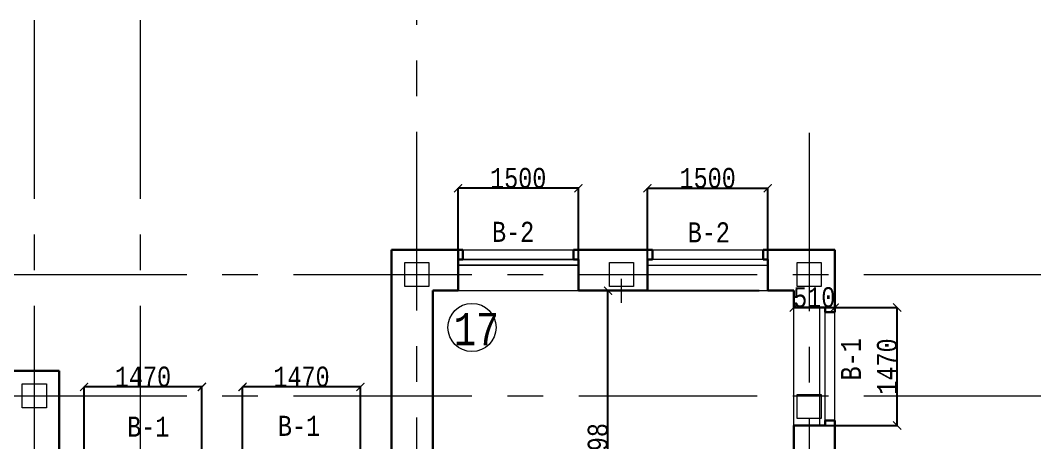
# Model space of a CAD drawing. Header units: millimetres. Extents: x -689206 to 4969298, y -1019800 to 703299.
# Drawn here: x 79819 to 92468, y -612648 to -607386 of the extents above; entities that cross this region are included whole.
import ezdxf

# ---------------------------------------------------------------- set-up
doc = ezdxf.new("R2010")
doc.units = ezdxf.units.MM
doc.linetypes.add('осеваяX2', pattern=[101.6, 63.5, -12.7, 12.7, -12.7])
for name, color, linetype, lineweight in [('ОКНА', 250, 'Continuous', 20), ('РАЗМЕРЫ', 7, 'Continuous', 9), ('Слой1', 7, 'Continuous', 30), ('стены', 7, 'Continuous', 20)]:
    doc.layers.add(name, color=color, linetype=linetype, lineweight=lineweight)
doc.layers.add('четотам', color=7, linetype='Continuous')
doc.styles.add('Аннотативный', font='isocteur.ttf', dxfattribs={"width": 0.7, "height": 250})
doc.dimstyles.new('Аннотативный', dxfattribs={"dimscale": 0, "dimtxt": 250, "dimasz": 100, "dimexe": 1.25, "dimexo": 0.625, "dimtad": 1, "dimdec": 0, "dimtxsty": 'Аннотативный', "dimblk": 'ARCHTICK', "dimcen": 2.5, "dimadec": 0, "dimazin": 0, "dimtfac": 1, "dimtdec": 0, "dimtmove": 0, "dimatfit": 3, "dimfxl": 1, "dimarcsym": 0})

# ---------------------------------------------------------------- blocks, each defined once
blk = doc.blocks.new('_ArchTick')
at = {"color": 0, "linetype": 'ByBlock', "const_width": 0.15}
blk.add_lwpolyline([(-0.5, -0.5), (0.5, 0.5)], dxfattribs=at)
blk = doc.blocks.new('*D2743')
at = {"layer": 'Defpoints', "color": 0, "lineweight": 5, "transparency": 16777216}
for p in [(85278, -609478), (85278, -610753), (86778, -610753)]:
    blk.add_point(p, dxfattribs=at)
at = {"layer": 'стены', "color": 0, "lineweight": -2, "transparency": 16777216}
for p, q in [((85278, -610752), (85278, -609476)), ((86778, -609478), (85278, -609478)), ((86778, -610752), (86778, -609476))]:
    blk.add_line(p, q, dxfattribs=at)
at = {"layer": 'стены', "color": 0, "lineweight": -2, "transparency": 16777216, "xscale": 100, "yscale": 100, "zscale": 100, "rotation": 180}
blk.add_blockref('_ArchTick', (85278, -609478), dxfattribs=at)
at = {"layer": 'стены', "color": 0, "lineweight": -2, "transparency": 16777216, "xscale": 100, "yscale": 100, "zscale": 100}
blk.add_blockref('_ArchTick', (86778, -609478), dxfattribs=at)
at = {"layer": 'стены', "color": 0, "lineweight": 5, "transparency": 16777216, "insert": (86028, -609352), "char_height": 250, "attachment_point": 5, "style": 'Аннотативный'}
blk.add_mtext('1500', dxfattribs=at)
blk = doc.blocks.new('*D2744')
at = {"layer": 'Defpoints', "color": 0, "lineweight": 5, "transparency": 16777216}
for p in [(82591, -611953), (82591, -613263), (84061, -613263)]:
    blk.add_point(p, dxfattribs=at)
at = {"layer": 'стены', "color": 0, "lineweight": -2, "transparency": 16777216}
for p, q in [((82591, -613262), (82591, -611952)), ((84061, -611953), (82591, -611953)), ((84061, -613262), (84061, -611952))]:
    blk.add_line(p, q, dxfattribs=at)
at = {"layer": 'стены', "color": 0, "lineweight": -2, "transparency": 16777216, "xscale": 100, "yscale": 100, "zscale": 100, "rotation": 180}
blk.add_blockref('_ArchTick', (82591, -611953), dxfattribs=at)
at = {"layer": 'стены', "color": 0, "lineweight": -2, "transparency": 16777216, "xscale": 100, "yscale": 100, "zscale": 100}
blk.add_blockref('_ArchTick', (84061, -611953), dxfattribs=at)
at = {"layer": 'стены', "color": 0, "lineweight": 5, "transparency": 16777216, "insert": (83326, -611827), "char_height": 250, "attachment_point": 5, "style": 'Аннотативный'}
blk.add_mtext('1470', dxfattribs=at)
blk = doc.blocks.new('*D2745')
at = {"layer": 'Defpoints', "color": 0, "lineweight": 5, "transparency": 16777216}
for p in [(80614, -611953), (80614, -613263), (82084, -613263)]:
    blk.add_point(p, dxfattribs=at)
at = {"layer": 'стены', "color": 0, "lineweight": -2, "transparency": 16777216}
for p, q in [((80614, -613262), (80614, -611952)), ((82084, -611953), (80614, -611953)), ((82084, -613262), (82084, -611952))]:
    blk.add_line(p, q, dxfattribs=at)
at = {"layer": 'стены', "color": 0, "lineweight": -2, "transparency": 16777216, "xscale": 100, "yscale": 100, "zscale": 100, "rotation": 180}
blk.add_blockref('_ArchTick', (80614, -611953), dxfattribs=at)
at = {"layer": 'стены', "color": 0, "lineweight": -2, "transparency": 16777216, "xscale": 100, "yscale": 100, "zscale": 100}
blk.add_blockref('_ArchTick', (82084, -611953), dxfattribs=at)
at = {"layer": 'стены', "color": 0, "lineweight": 5, "transparency": 16777216, "insert": (81349, -611827), "char_height": 250, "attachment_point": 5, "style": 'Аннотативный'}
blk.add_mtext('1470', dxfattribs=at)
blk = doc.blocks.new('*D2732')
at = {"layer": 'Defpoints', "color": 0, "lineweight": 5, "transparency": 16777216}
for p in [(89140, -609478), (87640, -610365), (89140, -610365)]:
    blk.add_point(p, dxfattribs=at)
at = {"layer": 'стены', "color": 0, "lineweight": -2, "transparency": 16777216}
for p, q in [((87640, -610364), (87640, -609476)), ((87640, -609478), (89140, -609478)), ((89140, -610364), (89140, -609476))]:
    blk.add_line(p, q, dxfattribs=at)
at = {"layer": 'стены', "color": 0, "lineweight": -2, "transparency": 16777216, "xscale": 100, "yscale": 100, "zscale": 100, "rotation": 180}
blk.add_blockref('_ArchTick', (87640, -609478), dxfattribs=at)
at = {"layer": 'стены', "color": 0, "lineweight": -2, "transparency": 16777216, "xscale": 100, "yscale": 100, "zscale": 100}
blk.add_blockref('_ArchTick', (89140, -609478), dxfattribs=at)
at = {"layer": 'стены', "color": 0, "lineweight": 5, "transparency": 16777216, "insert": (88390, -609352), "char_height": 250, "attachment_point": 5, "style": 'Аннотативный'}
blk.add_mtext('1500', dxfattribs=at)
blk = doc.blocks.new('*D2729')
at = {"layer": 'Defpoints', "color": 0, "lineweight": 5, "transparency": 16777216}
for p in [(89464, -610964), (90753, -610964), (89464, -612434)]:
    blk.add_point(p, dxfattribs=at)
at = {"layer": 'РАЗМЕРЫ', "color": 0, "lineweight": -2, "transparency": 16777216}
for p, q in [((89465, -610964), (90755, -610964)), ((90753, -612434), (90753, -610964)), ((89465, -612434), (90755, -612434))]:
    blk.add_line(p, q, dxfattribs=at)
at = {"layer": 'РАЗМЕРЫ', "color": 0, "lineweight": -2, "transparency": 16777216, "xscale": 100, "yscale": 100, "zscale": 100}
for p, rotation in [((90753, -610964), 90), ((90753, -612434), 270)]:
    blk.add_blockref('_ArchTick', p, dxfattribs=dict(at, rotation=rotation))
at = {"layer": 'РАЗМЕРЫ', "color": 0, "lineweight": 5, "transparency": 16777216, "insert": (90628, -611699), "char_height": 250, "attachment_point": 5, "rotation": 90, "style": 'Аннотативный'}
blk.add_mtext('1470', dxfattribs=at)
blk = doc.blocks.new('*D2838')
at = {"layer": 'Defpoints', "color": 0, "linetype": 'ByBlock', "lineweight": 5, "transparency": 16777216}
for p in [(89464, -610964), (89974, -610964), (89974, -610964)]:
    blk.add_point(p, dxfattribs=at)
at = {"layer": 'РАЗМЕРЫ', "color": 0, "linetype": 'ByBlock', "lineweight": -2, "transparency": 16777216}
for p, q in [((89464, -610963), (89464, -610962)), ((89464, -610964), (89974, -610964)), ((89974, -610963), (89974, -610962))]:
    blk.add_line(p, q, dxfattribs=at)
at = {"layer": 'РАЗМЕРЫ', "color": 0, "linetype": 'ByBlock', "lineweight": -2, "transparency": 16777216, "xscale": 100, "yscale": 100, "zscale": 100, "rotation": 180}
blk.add_blockref('_ArchTick', (89464, -610964), dxfattribs=at)
at = {"layer": 'РАЗМЕРЫ', "color": 0, "linetype": 'ByBlock', "lineweight": -2, "transparency": 16777216, "xscale": 100, "yscale": 100, "zscale": 100}
blk.add_blockref('_ArchTick', (89974, -610964), dxfattribs=at)
at = {"layer": 'РАЗМЕРЫ', "color": 0, "linetype": 'ByBlock', "lineweight": 20, "transparency": 16777216, "insert": (89719, -610838), "char_height": 250, "attachment_point": 5, "style": 'Аннотативный'}
blk.add_mtext('510', dxfattribs=at)
blk = doc.blocks.new('*D2839')
at = {"layer": 'Defpoints', "color": 0, "linetype": 'ByBlock', "lineweight": 5, "transparency": 16777216}
for p in [(87147, -610755), (89031, -610755), (89464, -614753)]:
    blk.add_point(p, dxfattribs=at)
at = {"layer": 'РАЗМЕРЫ', "color": 0, "linetype": 'ByBlock', "lineweight": -2, "transparency": 16777216}
for p, q in [((89031, -610755), (87146, -610755)), ((87147, -614753), (87147, -610755)), ((89464, -614753), (87146, -614753))]:
    blk.add_line(p, q, dxfattribs=at)
at = {"layer": 'РАЗМЕРЫ', "color": 0, "linetype": 'ByBlock', "lineweight": -2, "transparency": 16777216, "xscale": 100, "yscale": 100, "zscale": 100}
for p, rotation in [((87147, -610755), 90), ((87147, -614753), 270)]:
    blk.add_blockref('_ArchTick', p, dxfattribs=dict(at, rotation=rotation))
at = {"layer": 'РАЗМЕРЫ', "color": 0, "linetype": 'ByBlock', "lineweight": 5, "transparency": 16777216, "insert": (87021, -612754), "char_height": 250, "attachment_point": 5, "rotation": 90, "style": 'Аннотативный'}
blk.add_mtext('3998', dxfattribs=at)

msp = doc.modelspace()

# ---------------------------------------------------------------- linework, layer by layer
at = {"layer": 'ОКНА'}
for p, q in [((89854.3, -610963.6), (89784.3, -610963.6)), ((89854.3, -611023.6), (89854.3, -610963.6))]:
    msp.add_line(p, q, dxfattribs=at)
at = {"layer": 'ОКНА', "lineweight": 13}
for p, q in [((89784.3, -610963.6), (89784.3, -612433.6)), ((89854.3, -612373.6), (89854.3, -611023.6))]:
    msp.add_line(p, q, dxfattribs=at)
at = {"layer": 'РАЗМЕРЫ', "linetype": 'осеваяX2', "lineweight": 5, "ltscale": 35}
for p, q in [((79994.2, -607385.9), (79994.2, -657227.2)), ((84764.2, -657227.2), (84764.2, -607385.9)), ((44111.5, -610553.4), (111314.2, -610554.6))]:
    msp.add_line(p, q, dxfattribs=at)
at = {"layer": 'РАЗМЕРЫ', "lineweight": 15}
for p, q in [((89464.3, -612433.6), (89464.3, -610963.6)), ((89974.3, -612373.6), (89974.3, -611023.6))]:
    msp.add_line(p, q, dxfattribs=at)
at = {"layer": 'Слой1'}
for p, q in [((89464.3, -610963.6), (89854.3, -610963.6)), ((89854.3, -610963.6), (89854.3, -611023.6)), ((89854.3, -611023.6), (89974.3, -611023.6)), ((89974.3, -611023.6), (89854.3, -611023.6)), ((89854.3, -612433.6), (89464.3, -612433.6)), ((89974.3, -612373.6), (89854.3, -612373.6)), ((89854.3, -612373.6), (89854.3, -612433.6)), ((89974.3, -612433.6), (89974.3, -612373.6))]:
    msp.add_line(p, q, dxfattribs=at)
at = {"layer": 'стены', "linetype": 'осеваяX2', "lineweight": 5, "ltscale": 35}
for p, q in [((81314.2, -607385.9), (81314.2, -657227.2)), ((89654.3, -608787.4), (89654.3, -657227.2)), ((44111.5, -612062.9), (111314.2, -612062.9))]:
    msp.add_line(p, q, dxfattribs=at)
at = {"layer": 'стены', "lineweight": 30}
for p, q in [((84446.2, -610244.9), (84446.2, -612752.9)), ((84446.2, -610244.9), (85338.2, -610244.9)), ((85338.2, -610364.9), (85338.2, -610244.9)), ((86718.2, -610364.9), (86718.2, -610244.9)), ((87700.3, -610244.9), (86718.2, -610244.9)), ((87700.3, -610364.9), (87700.3, -610244.9)), ((89080.3, -610364.9), (89080.3, -610244.9)), ((89080.3, -610244.9), (89974.3, -610244.9)), ((89974.3, -611023.6), (89974.3, -610244.9)), ((85278.2, -610752.9), (85278.2, -610364.9)), ((85278.2, -610364.9), (85338.2, -610364.9)), ((86778.2, -610364.9), (86718.2, -610364.9)), ((86778.2, -610752.9), (86778.2, -610364.9)), ((87640.3, -610752.9), (87640.3, -610364.9)), ((87640.3, -610364.9), (87700.3, -610364.9)), ((89140.3, -610364.9), (89080.3, -610364.9)), ((89140.3, -610752.9), (89140.3, -610364.9)), ((84964.2, -610752.9), (84964.2, -614752.9)), ((85278.2, -610752.9), (84964.2, -610752.9)), ((86778.2, -610752.9), (87640.3, -610752.9)), ((89140.3, -610752.9), (89464.3, -610752.9)), ((89464.3, -610752.9), (89464.3, -610963.6)), ((89974.3, -611023.6), (89974.3, -610752.9)), ((78886, -611752.9), (80304.2, -611752.9)), ((79944.2, -611752.9), (80304.2, -611752.9)), ((80304.2, -612752.9), (80304.2, -611752.9)), ((89464.3, -612433.6), (89464.3, -612861.6)), ((89974.3, -612921.6), (89974.3, -612373.6)), ((89974.3, -612921.6), (89974.3, -612373.6))]:
    msp.add_line(p, q, dxfattribs=at)
at = {"layer": 'стены', "color": 7, "lineweight": 25, "true_color": 0xffffff}
for p, q in [((85278.2, -610244.9), (85278.2, -610364.9)), ((85338.2, -610364.9), (85338.2, -610244.9)), ((86718.2, -610364.9), (86718.2, -610244.9)), ((85278.2, -610364.9), (85338.2, -610364.9)), ((86778.2, -610364.9), (86718.2, -610364.9)), ((86778.2, -610364.9), (86778.2, -610434.9))]:
    msp.add_line(p, q, dxfattribs=at)
at = {"layer": 'стены', "lineweight": 15}
for p, q in [((85338.2, -610244.9), (86718.2, -610244.9)), ((85278.2, -610752.9), (86778.2, -610752.9))]:
    msp.add_line(p, q, dxfattribs=at)
at = {"layer": 'стены', "lineweight": 13}
for p, q in [((87700.3, -610244.9), (89080.3, -610244.9)), ((85278.2, -610364.9), (86778.2, -610364.9)), ((86718.2, -610364.9), (85278.2, -610364.9)), ((86778.2, -610434.9), (85278.2, -610434.9)), ((85278.2, -610434.9), (86778.2, -610434.9)), ((89080.3, -610364.9), (87640.3, -610364.9)), ((87640.3, -610434.9), (89140.3, -610434.9)), ((87640.3, -610752.9), (89140.3, -610752.9))]:
    msp.add_line(p, q, dxfattribs=at)
at = {"layer": 'стены', "color": 152, "lineweight": 30, "true_color": 0x2776bb}
for p, q in [((85278.2, -610752.9), (85278.2, -610394.9)), ((86778.2, -610752.9), (86778.2, -610394.9)), ((89824.3, -610963.6), (89464.3, -610963.6)), ((89464.3, -612433.6), (89824.3, -612433.6))]:
    msp.add_line(p, q, dxfattribs=at)
at = {"layer": 'стены', "lineweight": 25}
msp.add_line((85278.2, -610752.9), (85278.2, -610497.9), dxfattribs=at)
at = {"layer": 'стены', "color": 152, "lineweight": 25, "true_color": 0x2776bb}
msp.add_line((87640.3, -610752.9), (87640.3, -610497.9), dxfattribs=at)
at = {"layer": 'стены'}
for p, q in [((87314.2, -610904.9), (87314.2, -610604.9)), ((87164.2, -610754.9), (87464.2, -610754.9))]:
    msp.add_line(p, q, dxfattribs=at)
at = {"layer": 'стены', "lineweight": 20}
for points in [[(84614.2, -610404.1), (84914.2, -610404.1), (84914.2, -610704.1), (84614.2, -610704.1)], [(87164.2, -610404.2), (87464.2, -610404.2), (87464.2, -610704.2), (87164.2, -610704.2)], [(89504.3, -610404.2), (89804.3, -610404.2), (89804.3, -610704.2), (89504.3, -610704.2)], [(79844.2, -611912.9), (80144.2, -611912.9), (80144.2, -612212.9), (79844.2, -612212.9)], [(89504.3, -612048.5), (89804.3, -612048.5), (89804.3, -612348.5), (89504.3, -612348.5)]]:
    msp.add_lwpolyline(points, close=True, dxfattribs=at)
at = {"layer": 'четотам', "lineweight": 13}
msp.add_circle((85451.5, -611212.6), 300, dxfattribs=at)

# ---------------------------------------------------------------- texts
at = {"layer": 'РАЗМЕРЫ', "lineweight": 20, "ltscale": 150, "char_height": 250, "width": 922.913, "attachment_point": 1, "style": 'Аннотативный'}
for s, insert in [('В-2', (85701.5, -609895.9)), ('В-2', (88141.5, -609902.6)), ('В-1', (81151.5, -612322.6)), ('В-1', (83031.5, -612312.6))]:
    msp.add_mtext(s, dxfattribs=dict(at, insert=insert))
at = {"layer": 'РАЗМЕРЫ', "lineweight": 13, "ltscale": 150, "insert": (85223.4, -611032.7), "char_height": 401.1, "width": 1460, "attachment_point": 1, "style": 'Аннотативный'}
msp.add_mtext('17', dxfattribs=at)
at = {"layer": 'РАЗМЕРЫ', "lineweight": 20, "ltscale": 150, "insert": (90051.5, -611872.6), "char_height": 250, "width": 922.913, "attachment_point": 1, "rotation": 90, "style": 'Аннотативный'}
msp.add_mtext('В-1', dxfattribs=at)

# ---------------------------------------------------------------- dimensions: what is measured, and where the dimension line sits
at = {"layer": 'РАЗМЕРЫ', "linetype": 'ByBlock', "lineweight": 20}
dim = msp.add_linear_dim(base=(89974.3, -610963.6), p1=(89464.3, -610963.6), p2=(89974.3, -610963.6), dimstyle='Аннотативный', dxfattribs=at)
dim.commit()
dim.dimension.update_dxf_attribs({"geometry": '*D2838', "text_midpoint": (89719.3, -610838)})
at = {"layer": 'РАЗМЕРЫ', "linetype": 'ByBlock', "lineweight": 5}
dim = msp.add_linear_dim(base=(87146.9, -610754.9), p1=(89464.3, -614752.9), p2=(89031.5, -610754.9), angle=90, dimstyle='Аннотативный', dxfattribs=at)
dim.commit()
dim.dimension.update_dxf_attribs({"geometry": '*D2839', "text_midpoint": (87021.3, -612753.9)})
at = {"layer": 'РАЗМЕРЫ', "lineweight": 5}
dim = msp.add_linear_dim(base=(90753.4, -610963.6), p1=(89464.3, -612433.6), p2=(89464.3, -610963.6), angle=90, dimstyle='Аннотативный', dxfattribs=at)
dim.commit()
dim.dimension.update_dxf_attribs({"geometry": '*D2729', "text_midpoint": (90627.7, -611698.6)})
at = {"layer": 'стены', "lineweight": 5}
for base, p1, p2, picture, middle in [((85278.2, -609477.7), (86778.2, -610752.9), (85278.2, -610752.9), '*D2743', (86028.2, -609352)), ((89140.3, -609477.7), (87640.3, -610364.9), (89140.3, -610364.9), '*D2732', (88390.3, -609352)), ((80614.5, -611952.9), (82084.5, -613262.9), (80614.5, -613262.9), '*D2745', (81349.5, -611827.2)), ((82591.2, -611952.9), (84061.2, -613262.9), (82591.2, -613262.9), '*D2744', (83326.2, -611827.2))]:
    dim = msp.add_linear_dim(base=base, p1=p1, p2=p2, dimstyle='Аннотативный', dxfattribs=at)
    dim.commit()
    dim.dimension.update_dxf_attribs({"geometry": picture, "text_midpoint": middle})

doc.saveas('drawing.dxf')
